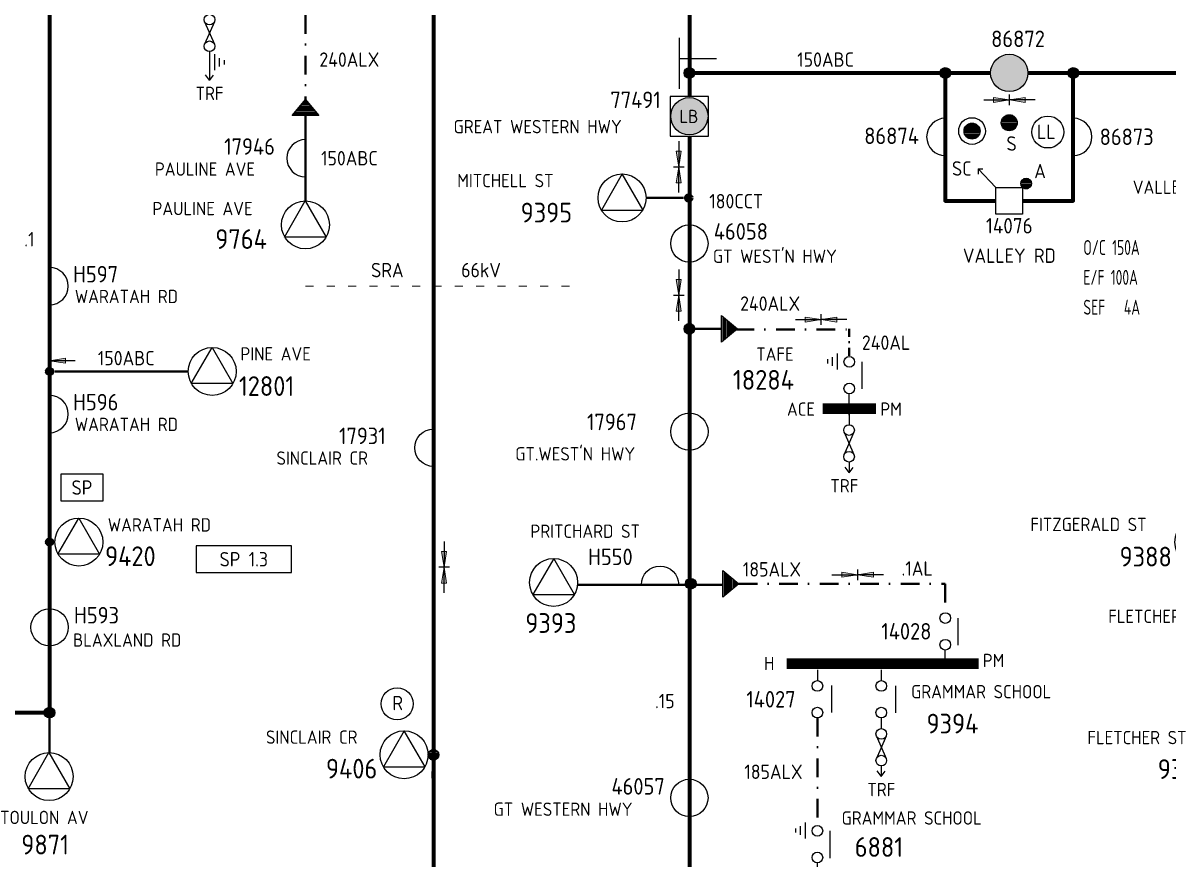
# Model space of a CAD drawing. Header units: millimetres. Extents: x 0 to 634, y -9 to 946.
# Drawn here: x 235 to 449.8, y 436.5 to 593.4 of the extents above; entities that cross this region are included whole.
import ezdxf
from ezdxf.enums import TextEntityAlignment as Align

# ---------------------------------------------------------------- set-up
doc = ezdxf.new("R2010")
doc.units = ezdxf.units.MM
for name, pattern in [('DASHA', [5.5, 1.5, -2.5, 1.5]), ('FILL100', [0]), ('UGCABLE', [11, 3.5, -2, 0, -2, 3.5]), ('UGCABLESMALL', [5, 1.5, -1, 0, -1, 1.5])]:
    doc.linetypes.add(name, pattern=pattern)
for name, color, linetype in [('EQUIPMENT', 7, 'Continuous'), ('EQUIPMENT_X_ZONE', 7, 'Continuous'), ('PROTECTION', 7, 'Continuous')]:
    doc.layers.add(name, color=color, linetype=linetype)
for name, color, linetype, true_color in [('NOTATION', 7, 'Continuous', 0x000000), ('RETICULATION', 7, 'Continuous', 0x000000), ('SOPS_COND_R208', 7, 'Continuous', 0x00ad00), ('SOPS_COND_R210', 7, 'Continuous', 0x007acc), ('SOPS_COND_R211', 1, 'Continuous', 0xff0000)]:
    doc.layers.add(name, color=color, linetype=linetype, true_color=true_color)
doc.styles.add('25', font='GENISO12')
doc.styles.add('DEFAULT', font='DEFAULT')
doc.styles.add('S25', font='GENISO12')
doc.styles.add('S29', font='GENISO12')
doc.styles.add('S35', font='GENISO12')
doc.styles.add('SB30', font='GENISO12', dxfattribs={"width": 0.730769})

# ---------------------------------------------------------------- blocks, each defined once
blk = doc.blocks.new('SOPS_FRED$1')
at = {"linetype": 'DASHA', "lineweight": 0}
blk.add_line((-24, 0), (25.58, 0), dxfattribs=at)
at = {"insert": (0.48, 3.01), "char_height": 2.7, "attachment_point": 5, "line_spacing_factor": 1.2, "style": 'S25'}
blk.add_mtext('SRA       66kV', dxfattribs=at)
at = {"style": 'DEFAULT', "flags": 3}
blk.add_attdef('ISI_MICROGDS_OBJECT_NAME', (0, 0), '', height=2.5, dxfattribs=at)
blk = doc.blocks.new('END$MARK$8$193')
blk.add_hatch(color=0).paths.add_polyline_path([(0, 0), (-38, -6), (-38, 6)])
at = {"color": 0, "linetype": 'FILL100', "lineweight": 0}
blk.add_lwpolyline([(0, 0), (-38, -6), (-38, 6)], close=True, dxfattribs=at)
blk = doc.blocks.new('SOPS_RETIC_COND_1$10')
for p, q in [((-2, 4.82), (-2, 0)), ((-3, 0), (-1, 0)), ((-2, -4.82), (-2, 0))]:
    blk.add_line(p, q)
at = {"xscale": 0.078125, "yscale": 0.078125, "zscale": 0.078125}
for rotation in [270, 90]:
    blk.add_blockref('END$MARK$8$193', (-2, 0), dxfattribs=dict(at, rotation=rotation))
at = {"style": 'DEFAULT', "flags": 3}
blk.add_attdef('ISI_MICROGDS_OBJECT_NAME', (0, 0), '', height=2.5, dxfattribs=at)
blk = doc.blocks.new('SOPS_RETIC_COND_1$12')
for p, q in [((0, 4.82), (0, 0)), ((-1, 0), (1, 0)), ((0, -4.82), (0, 0))]:
    blk.add_line(p, q)
at = {"xscale": 0.078125, "yscale": 0.078125, "zscale": 0.078125}
for rotation in [270, 90]:
    blk.add_blockref('END$MARK$8$193', (0, 0), dxfattribs=dict(at, rotation=rotation))
at = {"style": 'DEFAULT', "flags": 3}
blk.add_attdef('ISI_MICROGDS_OBJECT_NAME', (0, 0), '', height=2.5, dxfattribs=at)
blk = doc.blocks.new('SOPS_RETIC_COND_1$21')
for p, q in [((-2, 4.82), (-2, 0)), ((-3, 0), (-1, 0)), ((-2, -4.82), (-2, 0))]:
    blk.add_line(p, q)
at = {"xscale": 0.078125, "yscale": 0.078125, "zscale": 0.078125}
for rotation in [270, 90]:
    blk.add_blockref('END$MARK$8$193', (-2, 0), dxfattribs=dict(at, rotation=rotation))
at = {"style": 'DEFAULT', "flags": 3}
blk.add_attdef('ISI_MICROGDS_OBJECT_NAME', (0, 0), '', height=2.5, dxfattribs=at)
blk = doc.blocks.new('SOPS_RETIC_COND_1$22')
for p, q in [((-2, 4.82), (-2, 0)), ((-3, 0), (-1, 0)), ((-2, -4.82), (-2, 0))]:
    blk.add_line(p, q)
at = {"xscale": 0.078125, "yscale": 0.078125, "zscale": 0.078125}
for rotation in [270, 90]:
    blk.add_blockref('END$MARK$8$193', (-2, 0), dxfattribs=dict(at, rotation=rotation))
at = {"style": 'DEFAULT', "flags": 3}
blk.add_attdef('ISI_MICROGDS_OBJECT_NAME', (0, 0), '', height=2.5, dxfattribs=at)
blk = doc.blocks.new('SOPS_RETIC_COND_1$23')
for p, q in [((-2, 2.41), (-2, -2.41)), ((-3, -2.41), (-1, -2.41)), ((-2, -7.23), (-2, -2.41))]:
    blk.add_line(p, q)
at = {"xscale": 0.078125, "yscale": 0.078125, "zscale": 0.078125}
for rotation in [270, 90]:
    blk.add_blockref('END$MARK$8$193', (-2, -2.41), dxfattribs=dict(at, rotation=rotation))
at = {"style": 'DEFAULT', "flags": 3}
blk.add_attdef('ISI_MICROGDS_OBJECT_NAME', (0, 0), '', height=2.5, dxfattribs=at)
blk = doc.blocks.new('SOPS_RETIC_COND_1$24')
for p, q in [((-2, 4.82), (-2, 0)), ((-3, 0), (-1, 0)), ((-2, -4.82), (-2, 0))]:
    blk.add_line(p, q)
at = {"xscale": 0.078125, "yscale": 0.078125, "zscale": 0.078125}
for rotation in [270, 90]:
    blk.add_blockref('END$MARK$8$193', (-2, 0), dxfattribs=dict(at, rotation=rotation))
at = {"style": 'DEFAULT', "flags": 3}
blk.add_attdef('ISI_MICROGDS_OBJECT_NAME', (0, 0), '', height=2.5, dxfattribs=at)
blk = doc.blocks.new('SOPS_RETIC_COND_3$10')
for p, q in [((5.14, 6.67), (5.14, -2.92)), ((5.14, 2.8), (12.14, 2.8))]:
    blk.add_line(p, q)
at = {"style": 'DEFAULT', "flags": 3}
blk.add_attdef('ISI_MICROGDS_OBJECT_NAME', (0, 0), '', height=2.5, dxfattribs=at)
blk = doc.blocks.new('SOPS_RETIC_COND_6$2')
blk.add_line((4.82, -6), (0, -6))
at = {"xscale": 0.078125, "yscale": 0.078125, "zscale": 0.078125, "rotation": 180}
blk.add_blockref('END$MARK$8$193', (0, -6), dxfattribs=at)
at = {"style": 'DEFAULT', "flags": 3}
blk.add_attdef('ISI_MICROGDS_OBJECT_NAME', (0, 0), '', height=2.5, dxfattribs=at)
blk = doc.blocks.new('SOPS_RETIC_OU_TEE$0')
for p, q in [((2.28, -0.26), (-2.28, -0.26)), ((-2.11, -0.46), (2.11, -0.46)), ((1.95, -0.66), (-1.95, -0.66)), ((-1.78, -0.86), (1.78, -0.86)), ((1.61, -1.06), (-1.61, -1.06)), ((-1.45, -1.26), (1.45, -1.26)), ((1.28, -1.46), (-1.28, -1.46)), ((-1.11, -1.66), (1.11, -1.66)), ((0.95, -1.86), (-0.95, -1.86)), ((-0.78, -2.06), (0.78, -2.06)), ((0.61, -2.26), (-0.61, -2.26)), ((-0.45, -2.46), (0.45, -2.46)), ((0.28, -2.66), (-0.28, -2.66)), ((-0.11, -2.86), (0.11, -2.86))]:
    blk.add_line(p, q)
blk.add_lwpolyline([(-2.5, 0), (2.5, 0), (0, -3)], close=True)
at = {"style": 'DEFAULT', "flags": 3}
blk.add_attdef('ISI_MICROGDS_OBJECT_NAME', (0, 0), '', height=2.5, dxfattribs=at)
blk = doc.blocks.new('SOPS_RETIC_OU_TEE$1')
for p, q in [((2.28, -0.26), (-2.28, -0.26)), ((-2.11, -0.46), (2.11, -0.46)), ((1.95, -0.66), (-1.95, -0.66)), ((-1.78, -0.86), (1.78, -0.86)), ((1.61, -1.06), (-1.61, -1.06)), ((-1.45, -1.26), (1.45, -1.26)), ((1.28, -1.46), (-1.28, -1.46)), ((-1.11, -1.66), (1.11, -1.66)), ((0.95, -1.86), (-0.95, -1.86)), ((-0.78, -2.06), (0.78, -2.06)), ((0.61, -2.26), (-0.61, -2.26)), ((-0.45, -2.46), (0.45, -2.46)), ((0.28, -2.66), (-0.28, -2.66)), ((-0.11, -2.86), (0.11, -2.86))]:
    blk.add_line(p, q)
blk.add_lwpolyline([(-2.5, 0), (2.5, 0), (0, -3)], close=True)
at = {"style": 'DEFAULT', "flags": 3}
blk.add_attdef('ISI_MICROGDS_OBJECT_NAME', (0, 0), '', height=2.5, dxfattribs=at)
blk = doc.blocks.new('SOPS_RETIC_OU_TEE$4')
for p, q in [((2.28, -0.26), (-2.28, -0.26)), ((-2.11, -0.46), (2.11, -0.46)), ((1.95, -0.66), (-1.95, -0.66)), ((-1.78, -0.86), (1.78, -0.86)), ((1.61, -1.06), (-1.61, -1.06)), ((-1.45, -1.26), (1.45, -1.26)), ((1.28, -1.46), (-1.28, -1.46)), ((-1.11, -1.66), (1.11, -1.66)), ((0.95, -1.86), (-0.95, -1.86)), ((-0.78, -2.06), (0.78, -2.06)), ((0.61, -2.26), (-0.61, -2.26)), ((-0.45, -2.46), (0.45, -2.46)), ((0.28, -2.66), (-0.28, -2.66)), ((-0.11, -2.86), (0.11, -2.86))]:
    blk.add_line(p, q)
blk.add_lwpolyline([(-2.5, 0), (2.5, 0), (0, -3)], close=True)
at = {"style": 'DEFAULT', "flags": 3}
blk.add_attdef('ISI_MICROGDS_OBJECT_NAME', (0, 0), '', height=2.5, dxfattribs=at)
blk = doc.blocks.new('SOPS_SW_CB')
blk.add_lwpolyline([(-2.5, 2.5), (2.5, 2.5), (2.5, -2.5), (-2.5, -2.5)], close=True)
at = {"attachment_point": 2, "line_spacing_factor": 1.2}
for s, insert, char_height, style in [('14076', (0, -3.22), 2.9, 'S29'), ('VALLEY RD', (0, -8.93), 2.7, 'S25')]:
    blk.add_mtext(s, dxfattribs=dict(at, insert=insert, char_height=char_height, style=style))
at = {"style": 'DEFAULT', "flags": 3}
blk.add_attdef('ISI_MICROGDS_OBJECT_NAME', (0, 0), '', height=2.5, dxfattribs=at)
blk = doc.blocks.new('SOPS_SW_L_L$3')
blk.add_lwpolyline([(0, 3.5, 1), (0, -3.5)], format="xyb")
at = {"style": 'S29'}
blk.add_attdef('SWITCH_NUMBER', text='', height=3.1, dxfattribs=at).set_placement((-5.74, 2.2), align=Align.MIDDLE_RIGHT)
at = {"style": 'DEFAULT', "flags": 3}
blk.add_attdef('ISI_MICROGDS_OBJECT_NAME', (0, 0), '', height=2.5, dxfattribs=at)
at = {"style": 'S25'}
blk.add_attdef('LOCATION_001', (-28.24, -3.29), '', height=2.5, dxfattribs=at)
blk = doc.blocks.new('SOPS_SW_L_L$6')
blk.add_lwpolyline([(0, 3.5, 1), (0, -3.5)], format="xyb")
at = {"color": 173, "true_color": 0x4169e1, "insert": (25.9, -26.35), "char_height": 2.8, "attachment_point": 4, "line_spacing_factor": 1.2, "style": 'SB30'}
blk.add_mtext('O/C 150A\\PE/F 100A\\PSEF   4A', dxfattribs=at)
at = {"style": 'DEFAULT', "flags": 3}
blk.add_attdef('ISI_MICROGDS_OBJECT_NAME', (0, 0), '', height=2.5, dxfattribs=at)
at = {"style": 'S29'}
blk.add_attdef('SWITCH_NUMBER', text='', height=3.1, dxfattribs=at).set_placement((-4.94, 0.2), align=Align.MIDDLE_RIGHT)
blk = doc.blocks.new('SOPS_SW_L_R$5')
blk.add_lwpolyline([(0, -3.5, 1), (0, 3.5)], format="xyb")
at = {"style": 'DEFAULT', "flags": 3}
blk.add_attdef('ISI_MICROGDS_OBJECT_NAME', (0, 0), '', height=2.5, dxfattribs=at)
at = {"style": 'S29'}
blk.add_attdef('SWITCH_NUMBER', text='', height=3.1, dxfattribs=at).set_placement((4.41, 2.24), align=Align.MIDDLE_LEFT)
at = {"style": 'S25'}
blk.add_attdef('LOCATION_001', (4.74, -3.18), '', height=2.5, dxfattribs=at)
blk = doc.blocks.new('SOPS_SW_L_R$10')
blk.add_lwpolyline([(0, -3.5, 1), (0, 3.5)], format="xyb")
at = {"style": 'DEFAULT', "flags": 3}
blk.add_attdef('ISI_MICROGDS_OBJECT_NAME', (0, 0), '', height=2.5, dxfattribs=at)
at = {"style": 'S29'}
blk.add_attdef('SWITCH_NUMBER', text='', height=3.1, dxfattribs=at).set_placement((4.41, 2.24), align=Align.MIDDLE_LEFT)
at = {"style": 'S25'}
blk.add_attdef('LOCATION_001', (4.74, -3.18), '', height=2.5, dxfattribs=at)
blk = doc.blocks.new('SOPS_SW_L_R$23')
blk.add_lwpolyline([(0, -11.5, -1), (0, -4.5)], format="xyb")
at = {"style": 'DEFAULT', "flags": 3}
blk.add_attdef('ISI_MICROGDS_OBJECT_NAME', (0, 0), '', height=2.5, dxfattribs=at)
at = {"style": 'S29'}
blk.add_attdef('SWITCH_NUMBER', text='', height=3.1, dxfattribs=at).set_placement((-15.01, -5.76), align=Align.MIDDLE_LEFT)
at = {"style": 'S25'}
blk.add_attdef('LOCATION_001', (-29.44, -11.18), '', height=2.5, dxfattribs=at)
blk = doc.blocks.new('SOPS_SW_L_R$25')
blk.add_lwpolyline([(0, -3.5, -1), (0, 3.5)], format="xyb")
at = {"style": 'S29'}
blk.add_attdef('SWITCH_NUMBER', text='', height=3.1, dxfattribs=at).set_placement((-15.01, 2.24), align=Align.MIDDLE_LEFT)
at = {"style": 'DEFAULT', "flags": 3}
blk.add_attdef('ISI_MICROGDS_OBJECT_NAME', (0, 0), '', height=2.5, dxfattribs=at)
at = {"style": 'S25'}
blk.add_attdef('LOCATION_001', (-24.84, -3.18), '', height=2.5, dxfattribs=at)
blk = doc.blocks.new('SOPS_SW_L_R$27')
blk.add_lwpolyline([(0, -3.5, 1), (0, 3.5)], format="xyb")
at = {"style": 'DEFAULT', "flags": 3}
blk.add_attdef('ISI_MICROGDS_OBJECT_NAME', (0, 0), '', height=2.5, dxfattribs=at)
at = {"style": 'S29'}
blk.add_attdef('SWITCH_NUMBER', text='', height=3.1, dxfattribs=at).set_placement((4.95, 0.02), align=Align.MIDDLE_LEFT)
blk = doc.blocks.new('SOPS_SW_L_R$29')
blk.add_lwpolyline([(0, -3.5, -1), (0, 3.5)], format="xyb")
at = {"style": 'S29'}
blk.add_attdef('SWITCH_NUMBER', text='', height=3.1, dxfattribs=at).set_placement((-17.71, 2.24), align=Align.MIDDLE_LEFT)
at = {"style": 'DEFAULT', "flags": 3}
blk.add_attdef('ISI_MICROGDS_OBJECT_NAME', (0, 0), '', height=2.5, dxfattribs=at)
at = {"style": 'S25'}
blk.add_attdef('LOCATION_001', (-29.44, -3.18), '', height=2.5, dxfattribs=at)
blk = doc.blocks.new('SOPS_SW_P_H_D_INS')
for p, q in [((0, 0), (0, -2)), ((2.65, -2.91), (2.65, -8))]:
    blk.add_line(p, q)
for centre in [(0, -3), (0, -8)]:
    blk.add_circle(centre, 1)
at = {"style": 'DEFAULT', "flags": 3}
blk.add_attdef('ISI_MICROGDS_OBJECT_NAME', (0, 0), '', height=2.5, dxfattribs=at)
at = {"style": 'S25'}
blk.add_attdef('SWITCH_NUMBER', text='', height=3.1, dxfattribs=at).set_placement((-4.08, -5.5), align=Align.MIDDLE_RIGHT)
blk = doc.blocks.new('SOPS_SW_P_H_U$1')
for p, q in [((2.43, 5.65), (2.43, 10.74)), ((0, 1.74), (0, 4.74))]:
    blk.add_line(p, q)
for centre in [(0, 10.74), (0, 5.74)]:
    blk.add_circle(centre, 1)
at = {"style": 'S25'}
blk.add_attdef('SWITCH_NUMBER', text='', height=3.1, dxfattribs=at).set_placement((-2.6, 8.25), align=Align.MIDDLE_RIGHT)
at = {"style": 'DEFAULT', "flags": 3}
blk.add_attdef('ISI_MICROGDS_OBJECT_NAME', (0, 0), '', height=2.5, dxfattribs=at)
blk = doc.blocks.new('SOPS_SW_P_HFT')
for p, q in [((0, 0), (0, -2)), ((2.69, -2.95), (2.69, -8.03)), ((0, -9), (0, -11)), ((0.92, -12.4), (-0.92, -16.6)), ((-0.92, -12.4), (0.92, -16.6)), ((0, -19.94), (-0.75, -18.94)), ((0, -18), (0, -20)), ((0, -20), (0.75, -19))]:
    blk.add_line(p, q)
for centre in [(0, -3), (0, -8), (0, -12), (0, -17)]:
    blk.add_circle(centre, 1)
at = {"style": 'DEFAULT', "flags": 3}
blk.add_attdef('ISI_MICROGDS_OBJECT_NAME', (0, 0), '', height=2.5, dxfattribs=at)
at = {"style": 'S25'}
blk.add_attdef('TRF', text='', height=2.5, dxfattribs=at).set_placement((0, -21.19), align=Align.TOP_CENTER)
blk = doc.blocks.new('SOPS_SW_S_L$1')
blk.add_circle((0, 0), 3.5)
at = {"style": 'S29'}
blk.add_attdef('SWITCH_NUMBER', text='', height=3.1, dxfattribs=at).set_placement((-4.62, 2.16), align=Align.MIDDLE_RIGHT)
at = {"style": 'DEFAULT', "flags": 3}
blk.add_attdef('ISI_MICROGDS_OBJECT_NAME', (0, 0), '', height=2.5, dxfattribs=at)
at = {"style": 'S25'}
blk.add_attdef('LOCATION_001', (-36.71, -3.37), '', height=2.5, dxfattribs=at)
blk = doc.blocks.new('SOPS_SW_S_R')
blk.add_circle((0, 0), 3.5)
at = {"style": 'DEFAULT', "flags": 3}
blk.add_attdef('ISI_MICROGDS_OBJECT_NAME', (0, 0), '', height=2.5, dxfattribs=at)
at = {"style": 'S29'}
blk.add_attdef('SWITCH_NUMBER', text='', height=3.1, dxfattribs=at).set_placement((4.58, 2.27), align=Align.MIDDLE_LEFT)
at = {"style": 'S25'}
blk.add_attdef('LOCATION_001', (4.41, -3.64), '', height=2.5, dxfattribs=at)
blk = doc.blocks.new('SOPS_SW_S_R$8')
blk.add_circle((0, 0), 3.5)
at = {"style": 'S29'}
blk.add_attdef('SWITCH_NUMBER', text='', height=3.1, dxfattribs=at).set_placement((-19.21, 1.82), align=Align.MIDDLE_LEFT)
at = {"style": 'DEFAULT', "flags": 3}
blk.add_attdef('ISI_MICROGDS_OBJECT_NAME', (0, 0), '', height=2.5, dxfattribs=at)
at = {"style": 'S25'}
blk.add_attdef('LOCATION_001', (-32.66, -5.42), '', height=2.5, dxfattribs=at)
blk = doc.blocks.new('SOPS_SW_S_R$9')
blk.add_circle((0, 0), 3.5)
at = {"style": 'DEFAULT', "flags": 3}
blk.add_attdef('ISI_MICROGDS_OBJECT_NAME', (0, 0), '', height=2.5, dxfattribs=at)
at = {"style": 'S29'}
blk.add_attdef('SWITCH_NUMBER', text='', height=3.1, dxfattribs=at).set_placement((4.58, 2.27), align=Align.MIDDLE_LEFT)
at = {"style": 'S25'}
blk.add_attdef('LOCATION_001', (4.41, -3.64), '', height=2.5, dxfattribs=at)
blk = doc.blocks.new('SOPS_TRF_PM_L')
at = {"const_width": 2}
blk.add_lwpolyline([(-18, 1), (18, 1)], dxfattribs=at)
at = {"style": 'S25'}
blk.add_attdef('SWG_TYPE', text='', height=2.5, dxfattribs=at).set_placement((-21.28, 1.04), align=Align.MIDDLE_CENTER)
at = {"style": 'DEFAULT', "flags": 3}
blk.add_attdef('ISI_MICROGDS_OBJECT_NAME', (0, 0), '', height=2.5, dxfattribs=at)
at = {"style": 'S25'}
blk.add_attdef('SUB_TYPE', text='', height=2.5, dxfattribs=at).set_placement((18.77, 1.6), align=Align.MIDDLE_LEFT)
blk.add_attdef('LOCATION_001', (5.33, -5.5), '', height=2.5, dxfattribs=at)
at = {"style": 'S35'}
blk.add_attdef('SUB_NUMBER', text='', height=3.7, dxfattribs=at).set_placement((13.09, -8.39), align=Align.TOP_CENTER)
blk = doc.blocks.new('SOPS_TRF_PM_TERM$0')
for p, q in [((3.44, 11.2), (3.44, 8.2)), ((1.64, 10.1), (1.64, 9.3)), ((2.54, 10.5), (2.54, 8.9)), ((8.16, 4.54), (8.16, 9.62)), ((5.74, -0.37), (5.74, 3.63)), ((5.74, -0.18), (5.74, -2.18)), ((6.61, -3.58), (4.77, -7.78)), ((4.77, -3.58), (6.61, -7.78)), ((5.69, -11.12), (4.94, -10.12)), ((5.69, -9.18), (5.69, -11.18)), ((5.69, -11.18), (6.44, -10.18))]:
    blk.add_line(p, q)
at = {"const_width": 2}
blk.add_lwpolyline([(0.74, 0.82), (10.74, 0.82)], dxfattribs=at)
for centre in [(5.74, 9.63), (5.74, 4.63), (5.69, -3.18), (5.69, -8.18)]:
    blk.add_circle(centre, 1)
at = {"style": 'S25'}
blk.add_attdef('LOCATION_001', (10.29, 10.8), '', height=2.5, dxfattribs=at)
for tag, height, style, p in [('SUB_NUMBER', 3.7, 'S35', (12.75, 6.61)), ('SUB_TYPE', 2.5, 'S25', (11.55, 0.75))]:
    blk.add_attdef(tag, text='', height=height, dxfattribs=dict(style=style)).set_placement(p, align=Align.MIDDLE_LEFT)
at = {"style": 'DEFAULT', "flags": 3}
blk.add_attdef('ISI_MICROGDS_OBJECT_NAME', (0, 0), '', height=2.5, dxfattribs=at)
at = {"style": 'S25'}
blk.add_attdef('SWG_TYPE', text='', height=2.5, dxfattribs=at).set_placement((-0.71, 0.75), align=Align.MIDDLE_RIGHT)
blk.add_attdef('TRF', text='', height=2.5, dxfattribs=at).set_placement((5.69, -12.37), align=Align.TOP_CENTER)
blk = doc.blocks.new('SOPS_TRF_PM_TERM$2')
for p, q in [((-2.3, 11.38), (-2.3, 8.38)), ((-4.1, 10.28), (-4.1, 9.48)), ((-3.2, 10.68), (-3.2, 9.08)), ((2.43, 4.72), (2.43, 9.8)), ((0, -0.19), (0, 3.81)), ((0, 0), (0, -2)), ((0.87, -3.4), (-0.96, -7.6)), ((-0.96, -3.4), (0.87, -7.6)), ((-0.05, -10.94), (-0.8, -9.94)), ((-0.05, -9), (-0.05, -11)), ((-0.05, -11), (0.7, -10))]:
    blk.add_line(p, q)
at = {"const_width": 2}
blk.add_lwpolyline([(-5, 1), (5, 1)], dxfattribs=at)
for centre in [(0, 9.81), (0, 4.81), (-0.05, -3), (-0.05, -8)]:
    blk.add_circle(centre, 1)
at = {"style": 'S25'}
blk.add_attdef('LOCATION_001', (-17.46, 9.99), '', height=2.5, dxfattribs=at)
for tag, height, style, p in [('SUB_NUMBER', 3.7, 'S35', (-21.83, 6.43)), ('SUB_TYPE', 2.5, 'S25', (5.81, 0.93))]:
    blk.add_attdef(tag, text='', height=height, dxfattribs=dict(style=style)).set_placement(p, align=Align.MIDDLE_LEFT)
blk.add_attdef('SWG_TYPE', text='', height=2.5, dxfattribs=at).set_placement((-6.45, 0.93), align=Align.MIDDLE_RIGHT)
at = {"style": 'DEFAULT', "flags": 3}
blk.add_attdef('ISI_MICROGDS_OBJECT_NAME', (0, 0), '', height=2.5, dxfattribs=at)
at = {"style": 'S25'}
blk.add_attdef('TRF', text='', height=2.5, dxfattribs=at).set_placement((-0.94, -12.19), align=Align.TOP_CENTER)
blk = doc.blocks.new('SOPS_TRF_T_DE')
for p, q in [((-1, 0), (1, 0)), ((0.98, 0.2), (-0.98, 0.2)), ((-0.92, 0.4), (0.92, 0.4)), ((0.8, 0.6), (-0.8, 0.6)), ((-0.6, 0.8), (0.6, 0.8)), ((0.98, -0.2), (-0.98, -0.2)), ((-0.92, -0.4), (0.92, -0.4)), ((0.8, -0.6), (-0.8, -0.6)), ((-0.6, -0.8), (0.6, -0.8))]:
    blk.add_line(p, q)
at = {"lineweight": 40}
blk.add_line((0, -7.5), (0, -1), dxfattribs=at)
blk.add_lwpolyline([(-4.02, -14.28), (-0.11, -7.5), (3.8, -14.28)], close=True)
for centre, radius in [((0, 0), 1), ((-0.08, -12), 4.5)]:
    blk.add_circle(centre, radius)
at = {"style": 'DEFAULT', "flags": 3}
blk.add_attdef('ISI_MICROGDS_OBJECT_NAME', (0, 0), '', height=2.5, dxfattribs=at)
at = {"style": 'S25'}
blk.add_attdef('LOCATION_001', (-9.28, -20.92), '', height=2.5, dxfattribs=at)
at = {"style": 'S35'}
blk.add_attdef('SUB_NUMBER', text='', height=3.7, dxfattribs=at).set_placement((-5.3, -24.76), align=Align.MIDDLE_LEFT)
blk = doc.blocks.new('SOPS_TRF_T_DE$0')
blk.add_lwpolyline([(-4.02, -22.28), (-0.11, -15.5), (3.8, -22.28)], close=True)
blk.add_circle((-0.08, -20), 4.5)
at = {"style": 'DEFAULT', "flags": 3}
blk.add_attdef('ISI_MICROGDS_OBJECT_NAME', (0, 0), '', height=2.5, dxfattribs=at)
at = {"style": 'S25'}
blk.add_attdef('LOCATION_001', (-28.77, -18.19), '', height=2.5, dxfattribs=at)
at = {"style": 'S35'}
blk.add_attdef('SUB_NUMBER', text='', height=3.7, dxfattribs=at).set_placement((-7.31, -22.66), align=Align.MIDDLE_RIGHT)
blk = doc.blocks.new('SOPS_TRF_T_L$2')
blk.add_lwpolyline([(-1.55, -2.28), (-5.47, 4.5), (-9.38, -2.28)], close=True)
blk.add_circle((-5.5, 0), 4.5)
at = {"lineweight": 70}
blk.add_circle((0, 0), 0.5, dxfattribs=at)
at = {"style": 'S25'}
blk.add_attdef('LOCATION_001', (-33.35, 2.07), '', height=2.5, dxfattribs=at)
at = {"style": 'DEFAULT', "flags": 3}
blk.add_attdef('ISI_MICROGDS_OBJECT_NAME', (0, 0), '', height=2.5, dxfattribs=at)
at = {"style": 'S35'}
blk.add_attdef('SUB_NUMBER', text='', height=3.7, dxfattribs=at).set_placement((-10.53, -2.59), align=Align.MIDDLE_RIGHT)
blk = doc.blocks.new('SOPS_TRF_T_L$8')
for p, q in [((-1, 0), (1, 0)), ((0.98, 0.2), (-0.98, 0.2)), ((-0.92, 0.4), (0.92, 0.4)), ((0.8, 0.6), (-0.8, 0.6)), ((-0.6, 0.8), (0.6, 0.8)), ((0.98, -0.2), (-0.98, -0.2)), ((-0.92, -0.4), (0.92, -0.4)), ((0.8, -0.6), (-0.8, -0.6)), ((-0.6, -0.8), (0.6, -0.8))]:
    blk.add_line(p, q)
blk.add_lwpolyline([(-1.55, -2.28), (-5.47, 4.5), (-9.38, -2.28)], close=True)
for centre, radius in [((-5.5, 0), 4.5), ((0, 0), 1)]:
    blk.add_circle(centre, radius)
at = {"style": 'S25'}
blk.add_attdef('LOCATION_001', (-31.41, 2.07), '', height=2.5, dxfattribs=at)
at = {"style": 'DEFAULT', "flags": 3}
blk.add_attdef('ISI_MICROGDS_OBJECT_NAME', (0, 0), '', height=2.5, dxfattribs=at)
at = {"style": 'S35'}
blk.add_attdef('SUB_NUMBER', text='', height=3.7, dxfattribs=at).set_placement((-10.53, -2.59), align=Align.MIDDLE_RIGHT)
blk = doc.blocks.new('SOPS_TRF_T_R$5')
for points in [[(1.55, -2.28), (5.47, 4.5), (9.38, -2.28)], [(27.48, -5.73), (45.38, -5.73), (45.38, -0.73), (27.48, -0.73)]]:
    blk.add_lwpolyline(points, close=True)
blk.add_circle((5.5, 0), 4.5)
at = {"lineweight": 70}
blk.add_circle((0, 0), 0.5, dxfattribs=at)
at = {"insert": (36.43, -3.23), "char_height": 2.7, "attachment_point": 5, "line_spacing_factor": 1.2, "style": 'S25'}
blk.add_mtext('SP 1.3', dxfattribs=at)
at = {"style": 'S25'}
blk.add_attdef('LOCATION_001', (10.92, 1.97), '', height=2.5, dxfattribs=at)
at = {"style": 'DEFAULT', "flags": 3}
blk.add_attdef('ISI_MICROGDS_OBJECT_NAME', (0, 0), '', height=2.5, dxfattribs=at)
at = {"style": 'S35'}
blk.add_attdef('SUB_NUMBER', text='', height=3.7, dxfattribs=at).set_placement((10.41, -2.66), align=Align.MIDDLE_LEFT)
blk = doc.blocks.new('SOPS_TRF_T_RE$2')
blk.add_lwpolyline([(26.55, -2.28), (30.47, 4.5), (34.38, -2.28)], close=True)
blk.add_circle((30.5, 0), 4.5)
at = {"lineweight": 70}
blk.add_circle((0, 0), 0.5, dxfattribs=at)
at = {"style": 'S25'}
blk.add_attdef('LOCATION_001', (35.8, 2.05), '', height=2.5, dxfattribs=at)
at = {"style": 'DEFAULT', "flags": 3}
blk.add_attdef('ISI_MICROGDS_OBJECT_NAME', (0, 0), '', height=2.5, dxfattribs=at)
at = {"style": 'S35'}
blk.add_attdef('SUB_NUMBER', text='', height=3.7, dxfattribs=at).set_placement((35.51, -2.74), align=Align.MIDDLE_LEFT)
blk = doc.blocks.new('SOPS_TRF_T_RE$6')
at = {"lineweight": 40}
blk.add_line((1, -12.2), (8, -12.2), dxfattribs=at)
blk.add_lwpolyline([(8.55, -14.48), (12.47, -7.7), (16.38, -14.48)], close=True)
blk.add_circle((12.5, -12.2), 4.5)
at = {"lineweight": 70}
blk.add_circle((0, -12.2), 0.5, dxfattribs=at)
at = {"style": 'DEFAULT', "flags": 3}
blk.add_attdef('ISI_MICROGDS_OBJECT_NAME', (0, 0), '', height=2.5, dxfattribs=at)
at = {"style": 'S25'}
blk.add_attdef('LOCATION_001', (44.05, -7.65), '', height=2.5, rotation=180, dxfattribs=at)
at = {"style": 'S35'}
blk.add_attdef('SUB_NUMBER', text='', height=3.7, rotation=180, dxfattribs=at).set_placement((17.51, -14.94), align=Align.MIDDLE_RIGHT)
blk = doc.blocks.new('SOPS_TRF_T_RE$8')
at = {"lineweight": 40}
blk.add_line((-1, 8), (-8, 8), dxfattribs=at)
blk.add_lwpolyline([(-8.55, 5.72), (-12.47, 12.5), (-16.38, 5.72)], close=True)
blk.add_circle((-12.5, 8), 4.5)
at = {"lineweight": 70}
blk.add_circle((0, 8), 0.5, dxfattribs=at)
at = {"style": 'S25'}
blk.add_attdef('LOCATION_001', (-43.41, 10.01), '', height=2.5, dxfattribs=at)
at = {"style": 'S35'}
blk.add_attdef('SUB_NUMBER', text='', height=3.7, dxfattribs=at).set_placement((-31.51, 5.26), align=Align.MIDDLE_LEFT)
at = {"style": 'DEFAULT', "flags": 3}
blk.add_attdef('ISI_MICROGDS_OBJECT_NAME', (0, 0), '', height=2.5, dxfattribs=at)
blk = doc.blocks.new('SOPS_TRF_T_REL$3')
at = {"lineweight": 40}
blk.add_line((-1, 0), (-21.98, 0), dxfattribs=at)
blk.add_lwpolyline([(-22.52, -1.87), (-26.43, 4.91), (-30.34, -1.87)], close=True)
blk.add_lwpolyline([(-10, 0, -1), (-3, 0)], format="xyb")
blk.add_circle((-26.46, 0.41), 4.5)
at = {"style": 'S25'}
blk.add_attdef('LOCATION_001', (-30.81, 8.78), '', height=2.5, dxfattribs=at)
at = {"style": 'S29'}
blk.add_attdef('SWITCH_NUMBER', text='', height=3.1, dxfattribs=at).set_placement((-20, 5.22), align=Align.MIDDLE_LEFT)
at = {"style": 'DEFAULT', "flags": 3}
blk.add_attdef('ISI_MICROGDS_OBJECT_NAME', (0, 0), '', height=2.5, dxfattribs=at)
at = {"style": 'S35'}
blk.add_attdef('SUB_NUMBER', text='', height=3.7, dxfattribs=at).set_placement((-26.98, -5.35), align=Align.TOP_CENTER)
blk = doc.blocks.new('SOPS_SW_P_SL_TRF$1')
for p, q in [((0, 0), (0, -2)), ((0.98, -8.09), (2.29, -3.17)), ((0, -9), (0, -13)), ((1, -12.66), (1, -9.66)), ((1.9, -11.96), (1.9, -10.36)), ((2.8, -11.56), (2.8, -10.76)), ((0.92, -14.4), (-0.92, -18.6)), ((-0.92, -14.4), (0.92, -18.6)), ((0, -20), (0, -25.33)), ((1, -23.5), (1, -20.5)), ((1.9, -22.8), (1.9, -21.2)), ((2.8, -22.4), (2.8, -21.6)), ((0, -25.33), (-0.75, -24.33)), ((0, -25.39), (0.75, -24.39))]:
    blk.add_line(p, q)
for centre in [(0, -3), (0, -8), (0, -14), (0, -19)]:
    blk.add_circle(centre, 1)
at = {"style": 'DEFAULT', "flags": 3}
blk.add_attdef('ISI_MICROGDS_OBJECT_NAME', (0, 0), '', height=2.5, dxfattribs=at)
at = {"style": 'S25'}
blk.add_attdef('SWITCH_NUMBER', text='', height=3.1, dxfattribs=at).set_placement((-3, -5.69), align=Align.MIDDLE_RIGHT)
blk.add_attdef('TRF', text='', height=2.5, dxfattribs=at).set_placement((0, -26.58), align=Align.TOP_CENTER)
blk = doc.blocks.new('SOPS_SW_S_H_O$2')
at = {"true_color": 0xaeff39}
h = blk.add_hatch(color=60, dxfattribs=at)
edge = h.paths.add_edge_path()
edge.add_arc((0, 0), 3.5, 0, 360)
at = {"color": 7, "lineweight": -3}
blk.add_circle((0, 0), 3.5, dxfattribs=at)
at = {"color": 1, "style": 'S29'}
blk.add_attdef('SWITCH_NUMBER', text='', height=3.1, dxfattribs=at).set_placement((6.68, 6.4), align=Align.MIDDLE_RIGHT)
at = {"style": 'DEFAULT', "flags": 3}
blk.add_attdef('ISI_MICROGDS_OBJECT_NAME', (0, 0), '', height=2.5, dxfattribs=at)
blk = doc.blocks.new('SOPS_SW_LB_L_O$0')
at = {"true_color": 0xaeff39}
h = blk.add_hatch(color=60, dxfattribs=at)
edge = h.paths.add_edge_path()
edge.add_arc((0.38, -0.12), 3.5, 0, 360)
blk.add_lwpolyline([(3.95, -0.12), (3.95, 3.55), (-3.2, 3.55), (-3.2, -3.86), (3.95, -3.86)], close=True)
at = {"color": 7, "lineweight": -3}
blk.add_circle((0.38, -0.12), 3.5, dxfattribs=at)
at = {"color": 18, "true_color": 0x000000, "insert": (0.3, -0.16), "char_height": 2.5, "attachment_point": 5, "line_spacing_factor": 1.2, "style": '25'}
blk.add_mtext('LB', dxfattribs=at)
at = {"color": 1, "style": 'S29'}
blk.add_attdef('SWITCH_NUMBER', text='', height=3.1, dxfattribs=at).set_placement((-5, 2.96), align=Align.MIDDLE_RIGHT)
at = {"style": 'DEFAULT', "flags": 3}
blk.add_attdef('ISI_MICROGDS_OBJECT_NAME', (0, 0), '', height=2.5, dxfattribs=at)
at = {"color": 1, "style": 'S25'}
blk.add_attdef('LOCATION_001', (-43.84, -3.32), '', height=2.5, dxfattribs=at)

msp = doc.modelspace()

# ---------------------------------------------------------------- linework, layer by layer
at = {"layer": 'NOTATION'}
msp.add_line((414.16, 565.98), (415.05, 565.98), dxfattribs=at)
msp.add_lwpolyline([(417.5, 562.5), (414.16, 565.98), (414.16, 564.99)], dxfattribs=at)
msp.add_lwpolyline([(242.13, 503.72), (250.03, 503.72), (250.03, 508.72), (242.13, 508.72)], close=True, dxfattribs=at)
for centre in [(427.23, 572.92), (305.19, 465.64)]:
    msp.add_circle(centre, 3, dxfattribs=at)
at = {"layer": 'PROTECTION'}
for p, q in [((419.03, 575.8), (420.97, 575.8)), ((420.66, 576), (419.34, 576)), ((414.42, 573.6), (411.6, 573.6)), ((411.68, 573.8), (414.34, 573.8)), ((414.21, 574), (411.81, 574)), ((411.99, 574.2), (414.03, 574.2)), ((413.76, 574.4), (412.26, 574.4)), ((418.5, 574.6), (421.5, 574.6)), ((421.49, 574.8), (418.51, 574.8)), ((421.48, 574.4), (418.52, 574.4)), ((418.54, 575), (421.46, 575)), ((418.57, 574.2), (421.43, 574.2)), ((421.4, 575.2), (418.6, 575.2)), ((421.35, 574), (418.65, 574)), ((418.7, 575.4), (421.3, 575.4)), ((418.77, 573.8), (421.23, 573.8)), ((421.16, 575.6), (418.84, 575.6)), ((421.07, 573.6), (418.93, 573.6)), ((414.51, 573.2), (411.51, 573.2)), ((411.51, 573), (414.51, 573)), ((411.54, 573.4), (414.48, 573.4)), ((414.48, 572.8), (411.54, 572.8)), ((411.6, 572.6), (414.42, 572.6)), ((414.34, 572.4), (411.68, 572.4)), ((411.81, 572.2), (414.21, 572.2)), ((414.03, 572), (411.99, 572)), ((412.26, 571.8), (413.76, 571.8)), ((419.18, 573.4), (420.82, 573.4)), ((420.37, 573.2), (419.63, 573.2)), ((424.16, 563.3), (422.16, 563.3)), ((422.17, 563.1), (424.14, 563.1)), ((422.19, 563.5), (424.13, 563.5)), ((424.09, 562.9), (422.22, 562.9)), ((424.05, 563.7), (422.26, 563.7)), ((422.39, 563.9), (423.92, 563.9)), ((423.69, 564.1), (422.62, 564.1)), ((422.32, 562.7), (423.99, 562.7)), ((423.81, 562.5), (422.5, 562.5)), ((422.86, 562.3), (423.46, 562.3))]:
    msp.add_line(p, q, dxfattribs=at)
for centre, radius in [((420, 574.65), 1.5), ((413.01, 573.1), 2.5), ((413.01, 573.1), 1.5), ((423.16, 563.25), 1)]:
    msp.add_circle(centre, radius, dxfattribs=at)
at = {"layer": 'RETICULATION'}
for centre, radius in [((360, 584), 1), ((360, 584), 0.9), ((360, 584), 0.8), ((360, 584), 0.7), ((360, 584), 0.6), ((360, 584), 0.5), ((360, 584), 0.4), ((360, 584), 0.3), ((408, 584), 1), ((408, 584), 0.9), ((408, 584), 0.8), ((408, 584), 0.7), ((408, 584), 0.6), ((408, 584), 0.5), ((408, 584), 0.4), ((408, 584), 0.3), ((432, 584), 1), ((432, 584), 0.9), ((432, 584), 0.8), ((432, 584), 0.7), ((432, 584), 0.6), ((432, 584), 0.5), ((432, 584), 0.4), ((432, 584), 0.3), ((360, 584), 0.2), ((408, 584), 0.2), ((432, 584), 0.2), ((360, 536), 1), ((360, 536), 0.9), ((360, 536), 0.8), ((360, 536), 0.7), ((360, 536), 0.6), ((360, 536), 0.5), ((360, 536), 0.4), ((360, 536), 0.3), ((360, 536), 0.2), ((360.26, 488.18), 1), ((360.26, 488.18), 0.9), ((360.26, 488.18), 0.8), ((360.26, 488.18), 0.7), ((360.26, 488.18), 0.6), ((360.26, 488.18), 0.5), ((360.26, 488.18), 0.4), ((360.26, 488.18), 0.3), ((360.26, 488.18), 0.2)]:
    msp.add_circle(centre, radius, dxfattribs=at)
at = {"layer": 'SOPS_COND_R208', "lineweight": 70}
for p, q in [((360, 684.5), (360, 579.55)), ((360, 584), (416.5, 584))]:
    msp.add_line(p, q, dxfattribs=at)
for points in [[(423.5, 584), (468, 584), (468, 336), (393.5, 336)], [(408, 584), (408, 560), (417.5, 560)], [(422.5, 560), (432, 560), (432, 584)]]:
    msp.add_lwpolyline(points, dxfattribs=at)
at = {"layer": 'SOPS_COND_R210', "lineweight": 70}
for p, q in [((360, 572.04), (360, 224)), ((312, 451.71), (312, 452.98))]:
    msp.add_line(p, q, dxfattribs=at)
at = {"layer": 'SOPS_COND_R210', "lineweight": 40}
for p, q in [((360, 536), (366, 536)), ((366.26, 487.98), (360.26, 487.98))]:
    msp.add_line(p, q, dxfattribs=at)
at = {"layer": 'SOPS_COND_R210', "linetype": 'UGCABLE', "lineweight": 40}
for p, q in [((368.66, 535.89), (390, 535.89)), ((384, 463), (384, 442.81))]:
    msp.add_line(p, q, dxfattribs=at)
at = {"layer": 'SOPS_COND_R210', "linetype": 'UGCABLESMALL', "lineweight": 40}
msp.add_line((390, 536), (390, 530.81), dxfattribs=at)
at = {"layer": 'SOPS_COND_R210', "lineweight": 70}
msp.add_lwpolyline([(360, 691.5), (360, 696), (312, 696), (312, 856), (312, 256)], dxfattribs=at)
at = {"layer": 'SOPS_COND_R210', "linetype": 'UGCABLE', "lineweight": 40}
msp.add_lwpolyline([(369.26, 488.18), (408, 488.18), (408, 482.74)], dxfattribs=at)
at = {"layer": 'SOPS_COND_R211', "lineweight": 70}
for p in [(240, 864), (232.58, 464)]:
    msp.add_line(p, (240, 464), dxfattribs=at)
at = {"layer": 'SOPS_COND_R211', "linetype": 'UGCABLE', "lineweight": 40}
msp.add_line((288, 594.81), (288, 579), dxfattribs=at)
at = {"layer": 'SOPS_COND_R211', "lineweight": 40}
for p, q in [((288, 560), (288, 576)), ((241, 528), (266, 528))]:
    msp.add_line(p, q, dxfattribs=at)

# ---------------------------------------------------------------- block references
at = {"layer": 'EQUIPMENT'}
for name, p, values in [('SOPS_SW_P_SL_TRF$1', (270, 608), {'SWITCH_NUMBER': '66305', 'TRF': 'TRF'}), ('SOPS_SW_L_L$6', (408, 572), {'SWITCH_NUMBER': '86874'}), ('SOPS_SW_L_R$27', (432, 572), {'SWITCH_NUMBER': '86873'}), ('SOPS_SW_L_L$3', (288, 568), {'SWITCH_NUMBER': '17946', 'LOCATION_001': 'PAULINE AVE'}), ('SOPS_SW_L_R$25', (468, 564.5), {'SWITCH_NUMBER': 'H540', 'LOCATION_001': 'VALLEY RD'}), ('SOPS_TRF_T_RE$8', (359.87, 552.55), {'LOCATION_001': 'MITCHELL ST', 'SUB_NUMBER': '9395'}), ('SOPS_TRF_T_DE$0', (288.08, 575.5), {'LOCATION_001': 'PAULINE AVE', 'SUB_NUMBER': '9764'}), ('SOPS_SW_S_R$9', (360, 552), {'LOCATION_001': "GT WEST'N HWY", 'SWITCH_NUMBER': '46058'}), ('SOPS_SW_L_R$10', (240, 544), {'SWITCH_NUMBER': 'H597', 'LOCATION_001': 'WARATAH RD'}), ('SOPS_TRF_T_RE$2', (240, 528), {'LOCATION_001': 'PINE AVE', 'SUB_NUMBER': '12801'}), ('SOPS_TRF_PM_TERM$2', (390, 520), {'TRF': 'TRF', 'SWG_TYPE': 'ACE', 'SUB_TYPE': 'PM', 'SUB_NUMBER': '18284', 'LOCATION_001': 'TAFE'}), ('SOPS_SW_L_R$5', (240, 520), {'SWITCH_NUMBER': 'H596', 'LOCATION_001': 'WARATAH RD'}), ('SOPS_SW_S_R$8', (360.01, 516.71), {'LOCATION_001': "GT.WEST'N HWY", 'SWITCH_NUMBER': '17967'}), ('SOPS_SW_L_R$29', (312, 513.68), {'SWITCH_NUMBER': '17931', 'LOCATION_001': 'SINCLAIR CR'}), ('SOPS_TRF_T_R$5', (240, 496), {'SUB_NUMBER': '9420', 'LOCATION_001': 'WARATAH RD'}), ('SOPS_TRF_T_REL$3', (361, 488), {'SWITCH_NUMBER': 'H550', 'LOCATION_001': 'PRITCHARD ST', 'SUB_NUMBER': '9393'}), ('SOPS_SW_L_R$23', (468, 492), {'SWITCH_NUMBER': 'H537', 'LOCATION_001': 'FLETCHER ST'}), ('SOPS_SW_S_R', (240, 480), {'LOCATION_001': 'BLAXLAND RD', 'SWITCH_NUMBER': 'H593'}), ('SOPS_SW_P_H_U$1', (408, 471), {'SWITCH_NUMBER': '14028'}), ('SOPS_TRF_PM_L', (396.26, 472.18), {'SUB_TYPE': 'PM', 'LOCATION_001': 'GRAMMAR SCHOOL', 'SUB_NUMBER': '9394', 'SWG_TYPE': 'H'}), ('SOPS_SW_P_H_D_INS', (384, 472), {'SWITCH_NUMBER': '14027'}), ('SOPS_SW_P_HFT', (396, 472), {'TRF': 'TRF'}), ('SOPS_TRF_T_DE', (240, 464), {'LOCATION_001': 'TOULON AV', 'SUB_NUMBER': '9871'}), ('SOPS_TRF_T_L$8', (312, 456.08), {'SUB_NUMBER': '9406', 'LOCATION_001': 'SINCLAIR CR'}), ('SOPS_TRF_T_L$2', (468, 456), {'SUB_NUMBER': '9387', 'LOCATION_001': 'FLETCHER ST'}), ('SOPS_SW_S_L$1', (360, 448), {'SWITCH_NUMBER': '46057', 'LOCATION_001': 'GT WESTERN HWY'}), ('SOPS_TRF_PM_TERM$0', (378.26, 432.18), {'TRF': 'TRF', 'SWG_TYPE': 'ACE', 'SUB_TYPE': 'PM', 'SUB_NUMBER': '6881', 'LOCATION_001': 'GRAMMAR SCHOOL'})]:
    msp.add_blockref(name, p, dxfattribs=at).add_auto_attribs(values)
for name, p in [('SOPS_RETIC_COND_3$10', (352.94, 583.91)), ('SOPS_RETIC_COND_1$22', (360, 566.38)), ('SOPS_SW_CB', (420, 560)), ('SOPS_FRED$1', (312, 544)), ('SOPS_RETIC_COND_1$21', (360, 542.3)), ('SOPS_RETIC_COND_6$2', (240, 536))]:
    msp.add_blockref(name, p, dxfattribs=at)
for name, p, rotation in [('SOPS_RETIC_COND_1$12', (420.03, 578.95), 90), ('SOPS_RETIC_OU_TEE$4', (288, 576), 180), ('SOPS_RETIC_OU_TEE$1', (366, 536), 90), ('SOPS_RETIC_COND_1$23', (382.3, 539.74), 90), ('SOPS_RETIC_COND_1$10', (312, 491.27), 180), ('SOPS_RETIC_OU_TEE$0', (366.26, 488.18), 90), ('SOPS_RETIC_COND_1$24', (391.56, 487.87), 270)]:
    msp.add_blockref(name, p, dxfattribs=dict(at, rotation=rotation))
at = {"layer": 'EQUIPMENT', "extrusion": (0, 0, -1)}
ref = msp.add_blockref('SOPS_TRF_T_RE$6', (-468, 508.2), dxfattribs=dict(at, zscale=-0.9999999999999998))
ref.add_attrib('LOCATION_001', 'FITZGERALD ST', (423.95, 498.05), dxfattribs={"layer": '0', "height": 2.5, "style": 'S25'})
ref.add_attrib('SUB_NUMBER', '9388', dxfattribs={"layer": '0', "height": 3.7, "style": 'S35'}).set_placement((450.49, 493.26), align=Align.MIDDLE_RIGHT)
at = {"layer": 'EQUIPMENT_X_ZONE'}
for name, p, values in [('SOPS_SW_S_H_O$2', (420, 584), {'SWITCH_NUMBER': '86872'}), ('SOPS_SW_LB_L_O$0', (359.62, 576), {'SWITCH_NUMBER': '77491', 'LOCATION_001': 'GREAT WESTERN HWY'})]:
    msp.add_blockref(name, p, dxfattribs=at).add_auto_attribs(values)

# ---------------------------------------------------------------- texts
at = {"layer": 'NOTATION', "char_height": 2.7, "line_spacing_factor": 1.2, "style": 'S25'}
for s, insert, attachment_point in [('LL', (426.94, 572.96), 5), ('SC', (412.91, 566.08), 6), ('SP', (246.08, 506.22), 5), ('R', (305.3, 465.8), 5)]:
    msp.add_mtext(s, dxfattribs=dict(at, insert=insert, attachment_point=attachment_point))
at = {"layer": 'PROTECTION', "char_height": 2.7, "line_spacing_factor": 1.2, "style": 'S25'}
for s, insert, attachment_point in [('S', (420.43, 572.11), 2), ('A', (425.77, 565.6), 5)]:
    msp.add_mtext(s, dxfattribs=dict(at, insert=insert, attachment_point=attachment_point))
at = {"layer": 'SOPS_COND_R208', "color": 7, "insert": (385.54, 586.5), "char_height": 2.7, "attachment_point": 5, "line_spacing_factor": 1.2, "style": 'S25'}
msp.add_mtext('150ABC', dxfattribs=at)
at = {"layer": 'SOPS_COND_R210', "color": 7, "char_height": 2.7, "line_spacing_factor": 1.2, "style": 'S25'}
for s, insert, attachment_point in [('180CCT', (368.78, 559.94), 5), ('240ALX', (375.15, 540.73), 5), ('240AL', (396.9, 533.4), 5), ('185ALX', (370.03, 490.87), 4), ('.1AL', (399.79, 491.04), 4), ('.15', (355.4, 466.17), 5), ('185ALX', (375.77, 452.9), 5)]:
    msp.add_mtext(s, dxfattribs=dict(at, insert=insert, attachment_point=attachment_point))
at = {"layer": 'SOPS_COND_R211', "color": 7, "char_height": 2.7, "attachment_point": 5, "line_spacing_factor": 1.2, "style": 'S25'}
for s, insert in [('240ALX', (296.23, 586.5)), ('150ABC', (296.23, 568)), ('.1', (236.21, 552.8)), ('150ABC', (254.37, 530.5))]:
    msp.add_mtext(s, dxfattribs=dict(at, insert=insert))

doc.saveas('drawing.dxf')
